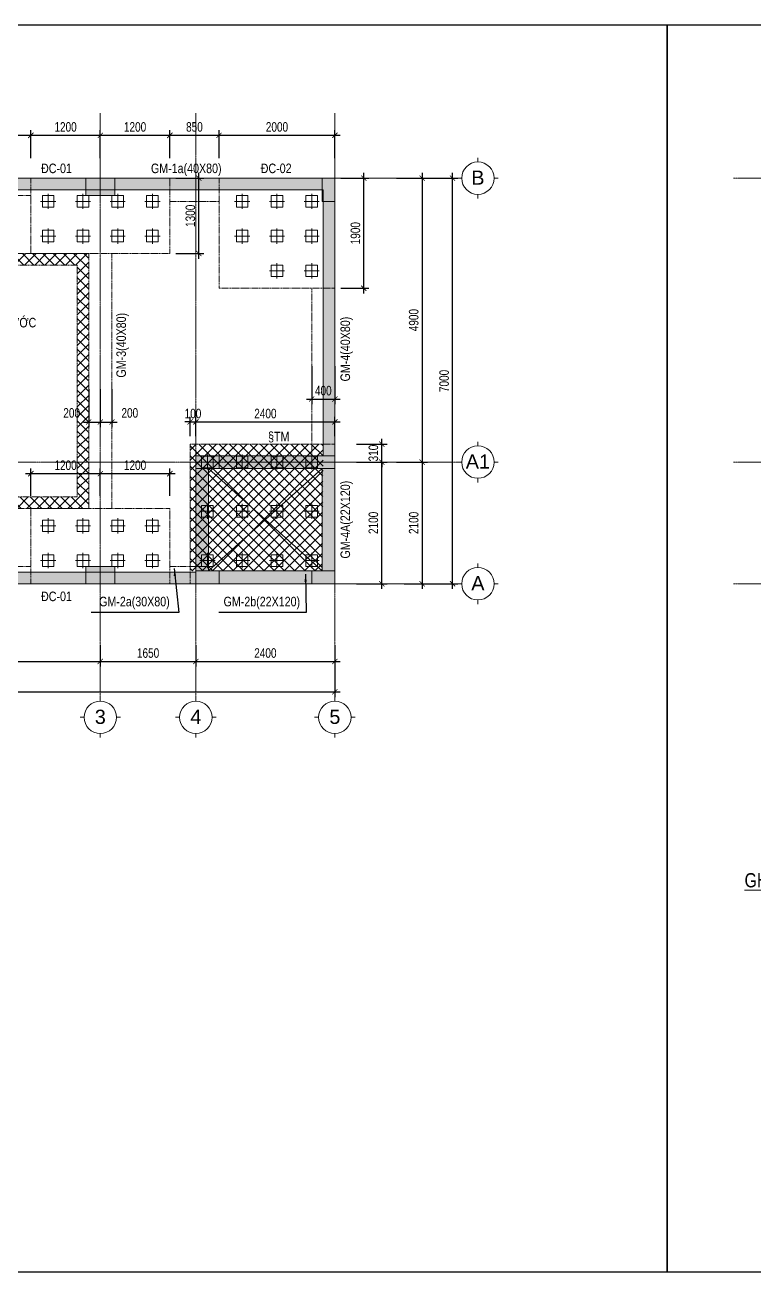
# Model space of a CAD drawing. Extents: x -165145 to 691808, y -202842 to 311040.
# Drawn here: x 253614 to 266204, y 62514 to 84039 of the extents above; entities that cross this region are included whole.
import ezdxf
from ezdxf.enums import TextEntityAlignment as Align

# ---------------------------------------------------------------- set-up
doc = ezdxf.new("R2010")
doc.units = 0
doc.header["$LTSCALE"] = 10
doc.header["$MEASUREMENT"] = 0
for name, pattern in [('CENTER', [2, 1.25, -0.25, 0.25, -0.25]), ('HIDDEN', [2.3807, 1.587, -0.7937]), ('ketcau-1', [2, 1, 1])]:
    doc.linetypes.add(name, pattern=pattern)
doc.layers.get('0').update_dxf_attribs({"linetype": 'CONTINUOUS'})
doc.layers.get('Defpoints').update_dxf_attribs({"color": 5, "linetype": 'CONTINUOUS'})
for name, color, linetype, lineweight in [('coc 20', 6, 'CONTINUOUS', 20), ('GE_KC_DIM', 1, 'CONTINUOUS', 20), ('GE_KC_GHICHU', 4, 'CONTINUOUS', 20), ('GE_KC_HATCH', 250, 'CONTINUOUS', 20), ('GE_KC_NETKHUAT', 9, 'HIDDEN', 20), ('GE_KC_NETMANH', 8, 'CONTINUOUS', 20), ('GE_KC_NETTHAY', 2, 'CONTINUOUS', 20), ('GE_KC_TEXT TRUC', 4, 'CONTINUOUS', 20), ('GE_KC_TRUC', 5, 'CENTER', 20), ('L-SITE', 91, 'CONTINUOUS', 9), ('TEXT', 4, 'CONTINUOUS', 20)]:
    doc.layers.add(name, color=color, linetype=linetype, lineweight=lineweight)
doc.layers.add('GE_KC_AXIS', color=5, linetype='CENTER')
doc.layers.add('GE_KC_CHI', color=1, linetype='CONTINUOUS')
doc.styles.add('Arial', font='arial.ttf', dxfattribs={"height": 400})
doc.styles.add('GE_KC-Arial', font='arial.ttf', dxfattribs={"width": 0.75})
doc.styles.add('VNCC-Arial', font='arial.ttf', dxfattribs={"width": 0.8})
doc.dimstyles.new('GE_KC_DIM25', dxfattribs={"dimscale": 25, "dimtxt": 2.5, "dimasz": 1.2, "dimexe": 1.2, "dimexo": 0, "dimgap": 0.8, "dimtad": 1, "dimdec": 0, "dimzin": 1, "dimdsep": 46, "dimtxsty": 'GE_KC-Arial', "dimblk": 'ARCHTICK', "dimcen": 1.2, "dimdle": 1.2, "dimclrd": 1, "dimclre": 1, "dimclrt": 4, "dimadec": 0, "dimazin": 0, "dimtfac": 1, "dimtdec": 0, "dimtix": 1, "dimtmove": 2, "dimatfit": 3, "dimfxl": 0.15, "dimtvp": 0.833333, "dimtolj": 1, "dimtzin": 0, "dimarcsym": 0})
doc.dimstyles.new('GE_KC_DIM75', dxfattribs={"dimscale": 75, "dimtxt": 2.2, "dimasz": 1.2, "dimexe": 1.2, "dimexo": 0, "dimgap": 0.8, "dimtad": 1, "dimdec": 0, "dimzin": 1, "dimdsep": 46, "dimtxsty": 'GE_KC-Arial', "dimblk": 'ARCHTICK', "dimcen": 1.2, "dimdle": 1.2, "dimclrd": 1, "dimclre": 1, "dimclrt": 4, "dimadec": 0, "dimazin": 0, "dimtfac": 1, "dimtdec": 0, "dimtix": 1, "dimtmove": 2, "dimatfit": 3, "dimfxl": 0.15, "dimtvp": 0.833333, "dimtolj": 1, "dimtzin": 0, "dimarcsym": 0})
pattern_1 = [(45, (-247915.58, -80094.62), (-88.38835, 88.38835), []), (135, (-247915.58, -80094.62), (-88.38835, -88.38835), [])]

# ---------------------------------------------------------------- blocks, each defined once
blk = doc.blocks.new('Grid - M_Grid Head - Circle-24584-TẦNG 2')
at = {"layer": 'L-SITE'}
for p, q in [((0, 4), (0, 5)), ((-4, 0), (-5, 0)), ((4, 0), (5, 0)), ((0, -4), (0, -5))]:
    blk.add_line(p, q, dxfattribs=at)
blk.add_circle((0, 0), 4, dxfattribs=at)
blk = doc.blocks.new('_ArchTick')
at = {"color": 0, "linetype": 'ByBlock', "const_width": 0.15}
blk.add_lwpolyline([(-0.5, -0.5), (0.5, 0.5)], dxfattribs=at)
blk = doc.blocks.new('*D1464')
at = {"layer": 'Defpoints', "color": 0, "transparency": 16777216}
for p in [(15914, 7000), (16882, 7000), (16048, 0)]:
    blk.add_point(p, dxfattribs=at)
at = {"layer": 'GE_KC_DIM', "color": 1, "lineweight": -2, "transparency": 16777216}
for p, q in [((15914, 7000), (16972, 7000)), ((16882, -90), (16882, 7090)), ((16048, 0), (16972, 0))]:
    blk.add_line(p, q, dxfattribs=at)
at = {"layer": 'GE_KC_DIM', "color": 1, "lineweight": -2, "transparency": 16777216, "xscale": 90, "yscale": 90, "zscale": 90}
for p, rotation in [((16882, 7000), 90), ((16882, 0), 270)]:
    blk.add_blockref('_ArchTick', p, dxfattribs=dict(at, rotation=rotation))
at = {"layer": 'GE_KC_DIM', "color": 4, "transparency": 16777216, "insert": (16737, 3500), "char_height": 165, "attachment_point": 5, "rotation": 90, "style": 'GE_KC-Arial'}
blk.add_mtext('\\A1;7000', dxfattribs=at)
blk = doc.blocks.new('*D1466')
at = {"layer": 'Defpoints', "color": 0, "transparency": 16777216}
for p in [(10800, -1062), (12450, -1062), (12450, -1341)]:
    blk.add_point(p, dxfattribs=at)
at = {"layer": 'GE_KC_DIM', "color": 1, "lineweight": -2, "transparency": 16777216}
for p, q in [((10800, -1062), (10800, -1431)), ((12450, -1062), (12450, -1431)), ((10710, -1341), (12540, -1341))]:
    blk.add_line(p, q, dxfattribs=at)
at = {"layer": 'GE_KC_DIM', "color": 1, "lineweight": -2, "transparency": 16777216, "xscale": 90, "yscale": 90, "zscale": 90, "rotation": 180}
blk.add_blockref('_ArchTick', (10800, -1341), dxfattribs=at)
at = {"layer": 'GE_KC_DIM', "color": 1, "lineweight": -2, "transparency": 16777216, "xscale": 90, "yscale": 90, "zscale": 90}
blk.add_blockref('_ArchTick', (12450, -1341), dxfattribs=at)
at = {"layer": 'GE_KC_DIM', "color": 4, "transparency": 16777216, "insert": (11625, -1197), "char_height": 165, "attachment_point": 5, "style": 'GE_KC-Arial'}
blk.add_mtext('\\A1;1650', dxfattribs=at)
blk = doc.blocks.new('*D1467')
at = {"layer": 'Defpoints', "color": 0, "transparency": 16777216}
for p in [(12450, -1062), (14850, -1062), (14850, -1341)]:
    blk.add_point(p, dxfattribs=at)
at = {"layer": 'GE_KC_DIM', "color": 1, "lineweight": -2, "transparency": 16777216}
for p, q in [((12450, -1062), (12450, -1431)), ((14850, -1062), (14850, -1431)), ((12360, -1341), (14940, -1341))]:
    blk.add_line(p, q, dxfattribs=at)
at = {"layer": 'GE_KC_DIM', "color": 1, "lineweight": -2, "transparency": 16777216, "xscale": 90, "yscale": 90, "zscale": 90, "rotation": 180}
blk.add_blockref('_ArchTick', (12450, -1341), dxfattribs=at)
at = {"layer": 'GE_KC_DIM', "color": 1, "lineweight": -2, "transparency": 16777216, "xscale": 90, "yscale": 90, "zscale": 90}
blk.add_blockref('_ArchTick', (14850, -1341), dxfattribs=at)
at = {"layer": 'GE_KC_DIM', "color": 4, "transparency": 16777216, "insert": (13650, -1197), "char_height": 165, "attachment_point": 5, "style": 'GE_KC-Arial'}
blk.add_mtext('\\A1;2400', dxfattribs=at)
blk = doc.blocks.new('*D1468')
at = {"layer": 'Defpoints', "color": 0, "transparency": 16777216}
for p in [(-2650, -991), (14850, -1062), (14850, -1866)]:
    blk.add_point(p, dxfattribs=at)
at = {"layer": 'GE_KC_DIM', "color": 1, "lineweight": -2, "transparency": 16777216}
for p, q in [((-2650, -991), (-2650, -1956)), ((14850, -1062), (14850, -1956)), ((-2740, -1866), (14940, -1866))]:
    blk.add_line(p, q, dxfattribs=at)
at = {"layer": 'GE_KC_DIM', "color": 1, "lineweight": -2, "transparency": 16777216, "xscale": 90, "yscale": 90, "zscale": 90, "rotation": 180}
blk.add_blockref('_ArchTick', (-2650, -1866), dxfattribs=at)
at = {"layer": 'GE_KC_DIM', "color": 1, "lineweight": -2, "transparency": 16777216, "xscale": 90, "yscale": 90, "zscale": 90}
blk.add_blockref('_ArchTick', (14850, -1866), dxfattribs=at)
at = {"layer": 'GE_KC_DIM', "color": 4, "transparency": 16777216, "insert": (4525, -1710), "char_height": 165, "attachment_point": 5, "style": 'GE_KC-Arial'}
blk.add_mtext('\\A1;17500', dxfattribs=at)
blk = doc.blocks.new('*D1469')
at = {"layer": 'Defpoints', "color": 0, "transparency": 16777216}
for p in [(15914, 7000), (15914, 2100), (16357, 2100)]:
    blk.add_point(p, dxfattribs=at)
at = {"layer": 'GE_KC_DIM', "color": 1, "lineweight": -2, "transparency": 16777216}
for p, q in [((15914, 7000), (16447, 7000)), ((16357, 7090), (16357, 2010)), ((15914, 2100), (16447, 2100))]:
    blk.add_line(p, q, dxfattribs=at)
at = {"layer": 'GE_KC_DIM', "color": 1, "lineweight": -2, "transparency": 16777216, "xscale": 90, "yscale": 90, "zscale": 90}
for p, rotation in [((16357, 7000), 90), ((16357, 2100), 270)]:
    blk.add_blockref('_ArchTick', p, dxfattribs=dict(at, rotation=rotation))
at = {"layer": 'GE_KC_DIM', "color": 4, "transparency": 16777216, "insert": (16212, 4550), "char_height": 165, "attachment_point": 5, "rotation": 90, "style": 'GE_KC-Arial'}
blk.add_mtext('\\A1;4900', dxfattribs=at)
blk = doc.blocks.new('*D1470')
at = {"layer": 'Defpoints', "color": 0, "transparency": 16777216}
for p in [(15914, 2100), (16048, 0), (16357, 0)]:
    blk.add_point(p, dxfattribs=at)
at = {"layer": 'GE_KC_DIM', "color": 1, "lineweight": -2, "transparency": 16777216}
for p, q in [((16357, 2190), (16357, -90)), ((15914, 2100), (16447, 2100)), ((16048, 0), (16447, 0))]:
    blk.add_line(p, q, dxfattribs=at)
at = {"layer": 'GE_KC_DIM', "color": 1, "lineweight": -2, "transparency": 16777216, "xscale": 90, "yscale": 90, "zscale": 90}
for p, rotation in [((16357, 2100), 90), ((16357, 0), 270)]:
    blk.add_blockref('_ArchTick', p, dxfattribs=dict(at, rotation=rotation))
at = {"layer": 'GE_KC_DIM', "color": 4, "transparency": 16777216, "insert": (16212, 1050), "char_height": 165, "attachment_point": 5, "rotation": 90, "style": 'GE_KC-Arial'}
blk.add_mtext('\\A1;2100', dxfattribs=at)
blk = doc.blocks.new('*D1473')
at = {"layer": 'Defpoints', "color": 0, "transparency": 16777216}
for p in [(7200, -991), (10800, -1062), (10800, -1341)]:
    blk.add_point(p, dxfattribs=at)
at = {"layer": 'GE_KC_DIM', "color": 1, "lineweight": -2, "transparency": 16777216}
for p, q in [((7200, -991), (7200, -1431)), ((10800, -1062), (10800, -1431)), ((7110, -1341), (10890, -1341))]:
    blk.add_line(p, q, dxfattribs=at)
at = {"layer": 'GE_KC_DIM', "color": 1, "lineweight": -2, "transparency": 16777216, "xscale": 90, "yscale": 90, "zscale": 90, "rotation": 180}
blk.add_blockref('_ArchTick', (7200, -1341), dxfattribs=at)
at = {"layer": 'GE_KC_DIM', "color": 1, "lineweight": -2, "transparency": 16777216, "xscale": 90, "yscale": 90, "zscale": 90}
blk.add_blockref('_ArchTick', (10800, -1341), dxfattribs=at)
at = {"layer": 'GE_KC_DIM', "color": 4, "transparency": 16777216, "insert": (9000, -1197), "char_height": 165, "attachment_point": 5, "style": 'GE_KC-Arial'}
blk.add_mtext('\\A1;3600', dxfattribs=at)
blk = doc.blocks.new('coc20')
at = {"layer": 'coc 20', "color": 5, "linetype": 'CENTER', "ltscale": 0.5}
for p, q in [((8443.75, -16701.52), (8443.75, -16698.9)), ((8442.44, -16700.21), (8445.06, -16700.21))]:
    blk.add_line(p, q, dxfattribs=at)
at = {"layer": 'coc 20', "color": 0, "linetype": 'HIDDEN'}
blk.add_lwpolyline([(8442.75, -16701.21), (8444.75, -16701.21), (8444.75, -16699.21), (8442.75, -16699.21)], close=True, dxfattribs=at)
blk = doc.blocks.new('MB MONG')
at = {"layer": 'coc 20', "color": 6, "xscale": 100, "yscale": 100, "zscale": 100}
for p in [(-849325, 1676621), (-848725, 1676621), (-848125, 1676621), (-847525, 1676621), (-845975, 1676621), (-845375, 1676621), (-844775, 1676621), (-849325, 1676021), (-848725, 1676021), (-848125, 1676021), (-847525, 1676021), (-845975, 1676021), (-845375, 1676021), (-844775, 1676021), (-845375, 1675421), (-844775, 1675421), (-846575, 1672121), (-845975, 1672121), (-845375, 1672121), (-844775, 1672121), (-846575, 1671271), (-845975, 1671271), (-845375, 1671271), (-844775, 1671271), (-846575, 1670421), (-845975, 1670421), (-845375, 1670421), (-844775, 1670421)]:
    blk.add_blockref('coc20', p, dxfattribs=at)
at = {"layer": 'coc 20', "color": 6, "xscale": -100, "yscale": 100, "zscale": 100, "rotation": 180}
for p in [(-849325, -1669021), (-848725, -1669021), (-848125, -1669021), (-847525, -1669021), (-849325, -1669621), (-848725, -1669621), (-848125, -1669621), (-847525, -1669621)]:
    blk.add_blockref('coc20', p, dxfattribs=at)
blk = doc.blocks.new('MBKC MONG')
at = {"layer": 'GE_KC_NETKHUAT'}
for p, q in [((-6450, 7000), (-5250, 7000)), ((-2850, 7000), (-2000, 7000)), ((-6450, 6700), (-5250, 6700)), ((-2850, 6600), (-2000, 6600)), ((-4250, 5700), (-4250, 1300)), ((-3850, 5700), (-3850, 1300)), ((-400, 5100), (-400, 2210)), ((0, 5100), (0, 2410)), ((-6450, 300), (-5250, 300)), ((-2850, 300), (-2180, 300)), ((-6450, 0), (-5250, 0)), ((-2850, 0), (-2500, 0))]:
    blk.add_line(p, q, dxfattribs=at)
for points in [[(-5250, 5700), (-2850, 5700), (-2850, 7000), (-5250, 7000)], [(-2000, 5100), (0, 5100), (0, 7000), (-2000, 7000)], [(-2500, 2410), (0, 2410), (0, 0), (-2500, 0)], [(-5250, 0), (-2850, 0), (-2850, 1300), (-5250, 1300)]]:
    blk.add_lwpolyline(points, close=True, dxfattribs=at)
at = {"layer": 'GE_KC_NETTHAY'}
blk.add_lwpolyline([(-17500, 7000), (0, 7000), (0, 0), (-17500, 0)], close=True, dxfattribs=at)
blk = doc.blocks.new('*D1155')
at = {"layer": 'Defpoints', "color": 0, "transparency": 16777216}
for p in [(256221, 81395), (256615, 81395), (256221, 80095)]:
    blk.add_point(p, dxfattribs=at)
at = {"layer": 'GE_KC_DIM', "color": 1, "lineweight": -2, "transparency": 16777216}
for p, q in [((256221, 81395), (256705, 81395)), ((256615, 80005), (256615, 81485)), ((256221, 80095), (256705, 80095))]:
    blk.add_line(p, q, dxfattribs=at)
at = {"layer": 'GE_KC_DIM', "color": 1, "lineweight": -2, "transparency": 16777216, "xscale": 90, "yscale": 90, "zscale": 90}
for p, rotation in [((256615, 81395), 90), ((256615, 80095), 270)]:
    blk.add_blockref('_ArchTick', p, dxfattribs=dict(at, rotation=rotation))
at = {"layer": 'GE_KC_DIM', "color": 4, "transparency": 16777216, "insert": (256471, 80745), "char_height": 165, "attachment_point": 5, "rotation": 90, "style": 'GE_KC-Arial'}
blk.add_mtext('\\A1;1300', dxfattribs=at)
blk = doc.blocks.new('*D1156')
at = {"layer": 'Defpoints', "color": 0, "transparency": 16777216}
for p in [(256116, 82134), (254916, 81739), (256116, 81739)]:
    blk.add_point(p, dxfattribs=at)
at = {"layer": 'GE_KC_DIM', "color": 1, "lineweight": -2, "transparency": 16777216}
for p, q in [((254826, 82134), (256206, 82134)), ((254916, 81739), (254916, 82224)), ((256116, 81739), (256116, 82224))]:
    blk.add_line(p, q, dxfattribs=at)
at = {"layer": 'GE_KC_DIM', "color": 1, "lineweight": -2, "transparency": 16777216, "xscale": 90, "yscale": 90, "zscale": 90, "rotation": 180}
blk.add_blockref('_ArchTick', (254916, 82134), dxfattribs=at)
at = {"layer": 'GE_KC_DIM', "color": 1, "lineweight": -2, "transparency": 16777216, "xscale": 90, "yscale": 90, "zscale": 90}
blk.add_blockref('_ArchTick', (256116, 82134), dxfattribs=at)
at = {"layer": 'GE_KC_DIM', "color": 4, "transparency": 16777216, "insert": (255516, 82278), "char_height": 165, "attachment_point": 5, "style": 'GE_KC-Arial'}
blk.add_mtext('\\A1;1200', dxfattribs=at)
blk = doc.blocks.new('*D1157')
at = {"layer": 'Defpoints', "color": 0, "transparency": 16777216}
for p in [(254916, 82134), (253716, 81739), (254916, 81739)]:
    blk.add_point(p, dxfattribs=at)
at = {"layer": 'GE_KC_DIM', "color": 1, "lineweight": -2, "transparency": 16777216}
for p, q in [((253626, 82134), (255006, 82134)), ((253716, 81739), (253716, 82224)), ((254916, 81739), (254916, 82224))]:
    blk.add_line(p, q, dxfattribs=at)
at = {"layer": 'GE_KC_DIM', "color": 1, "lineweight": -2, "transparency": 16777216, "xscale": 90, "yscale": 90, "zscale": 90, "rotation": 180}
blk.add_blockref('_ArchTick', (253716, 82134), dxfattribs=at)
at = {"layer": 'GE_KC_DIM', "color": 1, "lineweight": -2, "transparency": 16777216, "xscale": 90, "yscale": 90, "zscale": 90}
blk.add_blockref('_ArchTick', (254916, 82134), dxfattribs=at)
at = {"layer": 'GE_KC_DIM', "color": 4, "transparency": 16777216, "insert": (254316, 82278), "char_height": 165, "attachment_point": 5, "style": 'GE_KC-Arial'}
blk.add_mtext('\\A1;1200', dxfattribs=at)
blk = doc.blocks.new('*D1158')
at = {"layer": 'Defpoints', "color": 0, "transparency": 16777216}
for p in [(259071, 81395), (259465, 81395), (259071, 79495)]:
    blk.add_point(p, dxfattribs=at)
at = {"layer": 'GE_KC_DIM', "color": 1, "lineweight": -2, "transparency": 16777216}
for p, q in [((259071, 81395), (259555, 81395)), ((259465, 79405), (259465, 81485)), ((259071, 79495), (259555, 79495))]:
    blk.add_line(p, q, dxfattribs=at)
at = {"layer": 'GE_KC_DIM', "color": 1, "lineweight": -2, "transparency": 16777216, "xscale": 90, "yscale": 90, "zscale": 90}
for p, rotation in [((259465, 81395), 90), ((259465, 79495), 270)]:
    blk.add_blockref('_ArchTick', p, dxfattribs=dict(at, rotation=rotation))
at = {"layer": 'GE_KC_DIM', "color": 4, "transparency": 16777216, "insert": (259321, 80445), "char_height": 165, "attachment_point": 5, "rotation": 90, "style": 'GE_KC-Arial'}
blk.add_mtext('\\A1;1900', dxfattribs=at)
blk = doc.blocks.new('*D1159')
at = {"layer": 'Defpoints', "color": 0, "transparency": 16777216}
for p in [(258966, 82134), (256966, 81739), (258966, 81739)]:
    blk.add_point(p, dxfattribs=at)
at = {"layer": 'GE_KC_DIM', "color": 1, "lineweight": -2, "transparency": 16777216}
for p, q in [((256876, 82134), (259056, 82134)), ((256966, 81739), (256966, 82224)), ((258966, 81739), (258966, 82224))]:
    blk.add_line(p, q, dxfattribs=at)
at = {"layer": 'GE_KC_DIM', "color": 1, "lineweight": -2, "transparency": 16777216, "xscale": 90, "yscale": 90, "zscale": 90, "rotation": 180}
blk.add_blockref('_ArchTick', (256966, 82134), dxfattribs=at)
at = {"layer": 'GE_KC_DIM', "color": 1, "lineweight": -2, "transparency": 16777216, "xscale": 90, "yscale": 90, "zscale": 90}
blk.add_blockref('_ArchTick', (258966, 82134), dxfattribs=at)
at = {"layer": 'GE_KC_DIM', "color": 4, "transparency": 16777216, "insert": (257966, 82278), "char_height": 165, "attachment_point": 5, "style": 'GE_KC-Arial'}
blk.add_mtext('\\A1;2000', dxfattribs=at)
blk = doc.blocks.new('*D1169')
at = {"layer": 'Defpoints', "color": 0, "transparency": 16777216}
for p in [(256116, 76295), (254916, 75909), (256116, 75909)]:
    blk.add_point(p, dxfattribs=at)
at = {"layer": 'GE_KC_DIM', "color": 1, "lineweight": -2, "transparency": 16777216}
for p, q in [((254826, 76295), (256206, 76295)), ((254916, 75909), (254916, 76385)), ((256116, 75909), (256116, 76385))]:
    blk.add_line(p, q, dxfattribs=at)
at = {"layer": 'GE_KC_DIM', "color": 1, "lineweight": -2, "transparency": 16777216, "xscale": 90, "yscale": 90, "zscale": 90, "rotation": 180}
blk.add_blockref('_ArchTick', (254916, 76295), dxfattribs=at)
at = {"layer": 'GE_KC_DIM', "color": 1, "lineweight": -2, "transparency": 16777216, "xscale": 90, "yscale": 90, "zscale": 90}
blk.add_blockref('_ArchTick', (256116, 76295), dxfattribs=at)
at = {"layer": 'GE_KC_DIM', "color": 4, "transparency": 16777216, "insert": (255516, 76439), "char_height": 165, "attachment_point": 5, "style": 'GE_KC-Arial'}
blk.add_mtext('\\A1;1200', dxfattribs=at)
blk = doc.blocks.new('*D1170')
at = {"layer": 'Defpoints', "color": 0, "transparency": 16777216}
for p in [(254916, 76295), (253716, 75909), (254916, 75909)]:
    blk.add_point(p, dxfattribs=at)
at = {"layer": 'GE_KC_DIM', "color": 1, "lineweight": -2, "transparency": 16777216}
for p, q in [((253626, 76295), (255006, 76295)), ((253716, 75909), (253716, 76385)), ((254916, 75909), (254916, 76385))]:
    blk.add_line(p, q, dxfattribs=at)
at = {"layer": 'GE_KC_DIM', "color": 1, "lineweight": -2, "transparency": 16777216, "xscale": 90, "yscale": 90, "zscale": 90, "rotation": 180}
blk.add_blockref('_ArchTick', (253716, 76295), dxfattribs=at)
at = {"layer": 'GE_KC_DIM', "color": 1, "lineweight": -2, "transparency": 16777216, "xscale": 90, "yscale": 90, "zscale": 90}
blk.add_blockref('_ArchTick', (254916, 76295), dxfattribs=at)
at = {"layer": 'GE_KC_DIM', "color": 4, "transparency": 16777216, "insert": (254316, 76439), "char_height": 165, "attachment_point": 5, "style": 'GE_KC-Arial'}
blk.add_mtext('\\A1;1200', dxfattribs=at)
blk = doc.blocks.new('*D1178')
at = {"layer": 'Defpoints', "color": 0, "transparency": 16777216}
for p in [(254716, 77751), (254916, 77751), (254916, 77186)]:
    blk.add_point(p, dxfattribs=at)
at = {"layer": 'GE_KC_DIM', "color": 1, "lineweight": -2, "transparency": 16777216}
for p, q in [((254716, 77751), (254716, 77096)), ((254916, 77751), (254916, 77096)), ((254626, 77186), (255006, 77186))]:
    blk.add_line(p, q, dxfattribs=at)
at = {"layer": 'GE_KC_DIM', "color": 1, "lineweight": -2, "transparency": 16777216, "xscale": 90, "yscale": 90, "zscale": 90, "rotation": 180}
blk.add_blockref('_ArchTick', (254716, 77186), dxfattribs=at)
at = {"layer": 'GE_KC_DIM', "color": 1, "lineweight": -2, "transparency": 16777216, "xscale": 90, "yscale": 90, "zscale": 90}
blk.add_blockref('_ArchTick', (254916, 77186), dxfattribs=at)
at = {"layer": 'GE_KC_DIM', "color": 4, "transparency": 16777216, "insert": (254421, 77342), "char_height": 165, "attachment_point": 5, "style": 'GE_KC-Arial'}
blk.add_mtext('\\A1;200', dxfattribs=at)
blk = doc.blocks.new('*D1179')
at = {"layer": 'Defpoints', "color": 0, "transparency": 16777216}
for p in [(254916, 77751), (255116, 77751), (255116, 77186)]:
    blk.add_point(p, dxfattribs=at)
at = {"layer": 'GE_KC_DIM', "color": 1, "lineweight": -2, "transparency": 16777216}
for p, q in [((254916, 77751), (254916, 77096)), ((255116, 77751), (255116, 77096)), ((254826, 77186), (255206, 77186))]:
    blk.add_line(p, q, dxfattribs=at)
at = {"layer": 'GE_KC_DIM', "color": 1, "lineweight": -2, "transparency": 16777216, "xscale": 90, "yscale": 90, "zscale": 90, "rotation": 180}
blk.add_blockref('_ArchTick', (254916, 77186), dxfattribs=at)
at = {"layer": 'GE_KC_DIM', "color": 1, "lineweight": -2, "transparency": 16777216, "xscale": 90, "yscale": 90, "zscale": 90}
blk.add_blockref('_ArchTick', (255116, 77186), dxfattribs=at)
at = {"layer": 'GE_KC_DIM', "color": 4, "transparency": 16777216, "insert": (255425, 77342), "char_height": 165, "attachment_point": 5, "style": 'GE_KC-Arial'}
blk.add_mtext('\\A1;200', dxfattribs=at)
blk = doc.blocks.new('*D1180')
at = {"layer": 'Defpoints', "color": 0, "transparency": 16777216}
for p in [(258566, 78147), (258966, 78147), (258966, 77583)]:
    blk.add_point(p, dxfattribs=at)
at = {"layer": 'GE_KC_DIM', "color": 1, "lineweight": -2, "transparency": 16777216}
for p, q in [((258566, 78147), (258566, 77493)), ((258966, 78147), (258966, 77493)), ((258476, 77583), (259056, 77583))]:
    blk.add_line(p, q, dxfattribs=at)
at = {"layer": 'GE_KC_DIM', "color": 1, "lineweight": -2, "transparency": 16777216, "xscale": 90, "yscale": 90, "zscale": 90, "rotation": 180}
blk.add_blockref('_ArchTick', (258566, 77583), dxfattribs=at)
at = {"layer": 'GE_KC_DIM', "color": 1, "lineweight": -2, "transparency": 16777216, "xscale": 90, "yscale": 90, "zscale": 90}
blk.add_blockref('_ArchTick', (258966, 77583), dxfattribs=at)
at = {"layer": 'GE_KC_DIM', "color": 4, "transparency": 16777216, "insert": (258766, 77727), "char_height": 165, "attachment_point": 5, "style": 'GE_KC-Arial'}
blk.add_mtext('\\A1;400', dxfattribs=at)
blk = doc.blocks.new('MBDVC-H')
at = {"layer": 'GE_KC_HATCH', "linetype": 'ketcau-1'}
h = blk.add_hatch(dxfattribs=at)
h.set_pattern_fill('BETONG', color=256, scale=40, style=0, pattern_type=2)
h.set_pattern_definition([(0, (-195974.8, -46087.29), (0, 207.8461), [5, -115]), (0, (-195974.8, -46078.63), (0, 207.8461), [5, -115]), (120, (-195974.8, -46087.29), (-180, -103.92305), [5, -115]), (120, (-195967.3, -46082.96), (-180, -103.92305), [5, -115]), (0, (-195914.8, -45983.36), (0, 207.8461), [5, -115]), (0, (-195914.8, -45974.7), (0, 207.8461), [5, -115]), (120, (-195914.8, -45983.36), (-180, -103.92305), [5, -115]), (120, (-195907.3, -45979.03), (-180, -103.92305), [5, -115]), (60, (-195969.8, -46087.29), (-180, 103.92305), [5, -115]), (60, (-195977.3, -46082.96), (-180, 103.92305), [5, -115]), (60, (-195909.8, -46191.2), (-180, 103.92305), [5, -115]), (60, (-195917.3, -46186.88), (-180, 103.92305), [5, -115]), (45, (-195974.79, -46087.287), (-42.426407, 42.426407), []), (50, (-195974.8, -46087.29), (286.90407, -25.10085), [30, -330]), (355, (-195974.8, -46087.3), (-55.50053, 300.87685), [24, -264]), (100.4514, (-195950.88, -46089.38), (231.40375, 275.7758), [25.49608, -280.45684]), (46.1842, (-195974.8, -46007.3), (426.8964, -66.2076), [45, -495]), (96.6356, (-195939.2, -46012.8), (373.8651, 389.64715), [38.2441, -420.6852]), (351.1842, (-195974.8, -46007.3), (373.8648, 389.6474), [36, -396]), (21, (-195934.8, -46027.29), (238.76282, -161.04756), [30, -330]), (326, (-195934.8, -46027.3), (97.32613, 290.06), [24, -264]), (71.4514, (-195914.9, -46040.7), (336.08905, 129.0122), [25.49608, -280.45684]), (37.5, (-195974.79, -46087.29), (4.86394, 133.15754), [0, -260.8, 0, -268, 0, -265]), (7.5, (-195974.79, -46087.29), (105.227815, 157.764685), [0, -152.8, 0, -254.8, 0, -101]), (327.5, (-196063.99, -46087.29), (213.528974, -9.02195), [0, -100, 0, -312, 0, -414]), (317.5, (-196104, -46087.29), (233.27447, 40.042), [0, -130, 0, -207.2, 0, -294])])
h.paths.add_polyline_path([(14850, 7000), (-2650, 7000), (-2650, 0), (-2430, 0), (14850, 0), (14850, 2210)])
h.paths.add_polyline_path([(14650, 2210), (12450, 2210), (12450, 200), (-2450, 200), (-2450, 6800), (14650, 6800)], flags=16)
h.paths.add_polyline_path([(14630, 1990), (14630, 220), (12670, 220), (12670, 1990)], flags=16)
at = {"layer": 'GE_KC_NETTHAY'}
for p, q in [((-2650, 7000), (14850, 7000)), ((14850, 7000), (14850, 2210)), ((14650, 6800), (-2450, 6800)), ((14650, 2210), (14650, 6800)), ((12450, 200), (12450, 2210)), ((14650, 2210), (12450, 2210)), ((14850, 2210), (14850, 0)), ((12670, 1990), (12670, 220)), ((12670, 1990), (14630, 1990)), ((14630, 220), (14630, 1990)), ((12670, 220), (14630, 220)), ((14850, 0), (-2650, 0)), ((-2450, 200), (12450, 200))]:
    blk.add_line(p, q, dxfattribs=at)
blk = doc.blocks.new('*D1181')
at = {"layer": 'Defpoints', "color": 0, "transparency": 16777216}
for p in [(256566, 77187), (256466, 76944), (256566, 76944)]:
    blk.add_point(p, dxfattribs=at)
at = {"layer": 'GE_KC_DIM', "color": 1, "lineweight": -2, "transparency": 16777216}
for p, q in [((256466, 76944), (256466, 77277)), ((256566, 76944), (256566, 77277)), ((256466, 77187), (256376, 77187)), ((256466, 77187), (256566, 77187)), ((256566, 77187), (256656, 77187))]:
    blk.add_line(p, q, dxfattribs=at)
at = {"layer": 'GE_KC_DIM', "color": 1, "lineweight": -2, "transparency": 16777216, "xscale": 90, "yscale": 90, "zscale": 90}
blk.add_blockref('_ArchTick', (256466, 77187), dxfattribs=at)
at = {"layer": 'GE_KC_DIM', "color": 1, "lineweight": -2, "transparency": 16777216, "xscale": 90, "yscale": 90, "zscale": 90, "rotation": 180}
blk.add_blockref('_ArchTick', (256566, 77187), dxfattribs=at)
at = {"layer": 'GE_KC_DIM', "color": 4, "transparency": 16777216, "insert": (256516, 77331), "char_height": 165, "attachment_point": 5, "style": 'GE_KC-Arial'}
blk.add_mtext('\\A1;100', dxfattribs=at)
blk = doc.blocks.new('*D1182')
at = {"layer": 'Defpoints', "color": 0, "transparency": 16777216}
for p in [(258966, 77187), (256566, 76944), (258966, 76944)]:
    blk.add_point(p, dxfattribs=at)
at = {"layer": 'GE_KC_DIM', "color": 1, "lineweight": -2, "transparency": 16777216}
for p, q in [((256566, 76944), (256566, 77277)), ((258966, 76944), (258966, 77277)), ((256476, 77187), (259056, 77187))]:
    blk.add_line(p, q, dxfattribs=at)
at = {"layer": 'GE_KC_DIM', "color": 1, "lineweight": -2, "transparency": 16777216, "xscale": 90, "yscale": 90, "zscale": 90, "rotation": 180}
blk.add_blockref('_ArchTick', (256566, 77187), dxfattribs=at)
at = {"layer": 'GE_KC_DIM', "color": 1, "lineweight": -2, "transparency": 16777216, "xscale": 90, "yscale": 90, "zscale": 90}
blk.add_blockref('_ArchTick', (258966, 77187), dxfattribs=at)
at = {"layer": 'GE_KC_DIM', "color": 4, "transparency": 16777216, "insert": (257766, 77331), "char_height": 165, "attachment_point": 5, "style": 'GE_KC-Arial'}
blk.add_mtext('\\A1;2400', dxfattribs=at)
blk = doc.blocks.new('*D1183')
at = {"layer": 'Defpoints', "color": 0, "transparency": 16777216}
for p in [(259340, 76495), (259776, 76495), (259340, 74395)]:
    blk.add_point(p, dxfattribs=at)
at = {"layer": 'GE_KC_DIM', "color": 1, "lineweight": -2, "transparency": 16777216}
for p, q in [((259340, 76495), (259866, 76495)), ((259776, 74305), (259776, 76585)), ((259340, 74395), (259866, 74395))]:
    blk.add_line(p, q, dxfattribs=at)
at = {"layer": 'GE_KC_DIM', "color": 1, "lineweight": -2, "transparency": 16777216, "xscale": 90, "yscale": 90, "zscale": 90}
for p, rotation in [((259776, 76495), 90), ((259776, 74395), 270)]:
    blk.add_blockref('_ArchTick', p, dxfattribs=dict(at, rotation=rotation))
at = {"layer": 'GE_KC_DIM', "color": 4, "transparency": 16777216, "insert": (259631, 75445), "char_height": 165, "attachment_point": 5, "rotation": 90, "style": 'GE_KC-Arial'}
blk.add_mtext('\\A1;2100', dxfattribs=at)
blk = doc.blocks.new('*D1184')
at = {"layer": 'Defpoints', "color": 0, "transparency": 16777216}
for p in [(259340, 76805), (259776, 76805), (259340, 76495)]:
    blk.add_point(p, dxfattribs=at)
at = {"layer": 'GE_KC_DIM', "color": 1, "lineweight": -2, "transparency": 16777216}
for p, q in [((259776, 76805), (259776, 76895)), ((259340, 76805), (259866, 76805)), ((259776, 76495), (259776, 76805)), ((259340, 76495), (259866, 76495)), ((259776, 76495), (259776, 76405))]:
    blk.add_line(p, q, dxfattribs=at)
at = {"layer": 'GE_KC_DIM', "color": 1, "lineweight": -2, "transparency": 16777216, "xscale": 90, "yscale": 90, "zscale": 90}
for p, rotation in [((259776, 76805), 270), ((259776, 76495), 90)]:
    blk.add_blockref('_ArchTick', p, dxfattribs=dict(at, rotation=rotation))
at = {"layer": 'GE_KC_DIM', "color": 4, "transparency": 16777216, "insert": (259631, 76650), "char_height": 165, "attachment_point": 5, "rotation": 90, "style": 'GE_KC-Arial'}
blk.add_mtext('\\A1;310', dxfattribs=at)
blk = doc.blocks.new('MBDVC-T1')
at = {"layer": 'GE_KC_HATCH', "linetype": 'ketcau-1'}
for points in [[(11050, 7000), (10550, 7000), (10550, 6700), (11050, 6700)], [(14850, 7000), (14630, 7000), (14630, 6600), (14850, 6600)], [(12850, 2210), (12450, 2210), (12450, 1990), (12850, 1990)], [(14850, 2210), (14450, 2210), (14450, 1990), (14850, 1990)], [(11050, 300), (10550, 300), (10550, 0), (11050, 0)], [(12850, 220), (12450, 220), (12450, 0), (12850, 0)], [(14850, 220), (14450, 220), (14450, 0), (14850, 0)]]:
    blk.add_hatch(color=1, dxfattribs=at).paths.add_polyline_path(points)
at = {"layer": 'GE_KC_NETTHAY', "linetype": 'Continuous'}
for points in [[(11050, 7000), (10550, 7000), (10550, 6700), (11050, 6700)], [(14850, 7000), (14630, 7000), (14630, 6600), (14850, 6600)], [(12850, 2210), (12450, 2210), (12450, 1990), (12850, 1990)], [(14850, 2210), (14450, 2210), (14450, 1990), (14850, 1990)], [(11050, 300), (10550, 300), (10550, 0), (11050, 0)], [(12850, 220), (12450, 220), (12450, 0), (12850, 0)], [(14850, 220), (14450, 220), (14450, 0), (14850, 0)]]:
    blk.add_lwpolyline(points, close=True, dxfattribs=at)
blk = doc.blocks.new('*D1769')
at = {"layer": 'Defpoints', "color": 0, "transparency": 16777216}
for p in [(253716, 82134), (252516, 81739), (253716, 81739)]:
    blk.add_point(p, dxfattribs=at)
at = {"layer": 'GE_KC_DIM', "color": 1, "lineweight": -2, "transparency": 16777216}
for p, q in [((252426, 82134), (253806, 82134)), ((252516, 81739), (252516, 82224)), ((253716, 81739), (253716, 82224))]:
    blk.add_line(p, q, dxfattribs=at)
at = {"layer": 'GE_KC_DIM', "color": 1, "lineweight": -2, "transparency": 16777216, "xscale": 90, "yscale": 90, "zscale": 90, "rotation": 180}
blk.add_blockref('_ArchTick', (252516, 82134), dxfattribs=at)
at = {"layer": 'GE_KC_DIM', "color": 1, "lineweight": -2, "transparency": 16777216, "xscale": 90, "yscale": 90, "zscale": 90}
blk.add_blockref('_ArchTick', (253716, 82134), dxfattribs=at)
at = {"layer": 'GE_KC_DIM', "color": 4, "transparency": 16777216, "insert": (253116, 82278), "char_height": 165, "attachment_point": 5, "style": 'GE_KC-Arial'}
blk.add_mtext('\\A1;1200', dxfattribs=at)
blk = doc.blocks.new('*D1770')
at = {"layer": 'Defpoints', "color": 0, "transparency": 16777216}
for p in [(256966, 82134), (256116, 81739), (256966, 81739)]:
    blk.add_point(p, dxfattribs=at)
at = {"layer": 'GE_KC_DIM', "color": 1, "lineweight": -2, "transparency": 16777216}
for p, q in [((256026, 82134), (257056, 82134)), ((256116, 81739), (256116, 82224)), ((256966, 81739), (256966, 82224))]:
    blk.add_line(p, q, dxfattribs=at)
at = {"layer": 'GE_KC_DIM', "color": 1, "lineweight": -2, "transparency": 16777216, "xscale": 90, "yscale": 90, "zscale": 90, "rotation": 180}
blk.add_blockref('_ArchTick', (256116, 82134), dxfattribs=at)
at = {"layer": 'GE_KC_DIM', "color": 1, "lineweight": -2, "transparency": 16777216, "xscale": 90, "yscale": 90, "zscale": 90}
blk.add_blockref('_ArchTick', (256966, 82134), dxfattribs=at)
at = {"layer": 'GE_KC_DIM', "color": 4, "transparency": 16777216, "insert": (256541, 82278), "char_height": 165, "attachment_point": 5, "style": 'GE_KC-Arial'}
blk.add_mtext('\\A1;850', dxfattribs=at)
blk = doc.blocks.new('A$Cfece0849')
at = {"layer": 'GE_KC_HATCH'}
h = blk.add_hatch(dxfattribs=at)
h.set_pattern_fill('ANSI37', color=256, scale=1000)
h.set_pattern_definition(pattern_1)
h.paths.add_polyline_path([(0, -4400), (3200, -4400), (3200, 0), (0, 0)])
h.paths.add_polyline_path([(200, -200), (3000, -200), (3000, -4200), (200, -4200)], flags=16)
h = blk.add_hatch(dxfattribs=at)
h.set_pattern_fill('ANSI37', color=256, scale=1000)
h.set_pattern_definition(pattern_1)
h.paths.add_polyline_path([(3600, -4400), (6800, -4400), (6800, 0), (3600, 0)])
h.paths.add_polyline_path([(3800, -200), (6600, -200), (6600, -4200), (3800, -4200)], flags=16)
at = {"layer": 'GE_KC_NETKHUAT'}
for points in [[(0, 0), (3200, 0), (3200, -4400), (0, -4400)], [(3600, 0), (6800, 0), (6800, -4400), (3600, -4400)], [(200, -200), (3000, -200), (3000, -4200), (200, -4200)], [(3800, -200), (6600, -200), (6600, -4200), (3800, -4200)]]:
    blk.add_lwpolyline(points, close=True, dxfattribs=at)
blk = doc.blocks.new('TRUC')
at = {"layer": 'GE_KC_TRUC', "ltscale": 2}
for p, q in [((10800, -1955.6), (10800, 8124.4)), ((12450, -1955.6), (12450, 8124.4)), ((14850, -1955.6), (14850, 8124.4)), ((-4139.6, 7000), (16969.7, 7000)), ((-4139.6, 2100), (16969.7, 2100)), ((-4139.6, 0), (16969.7, 0))]:
    blk.add_line(p, q, dxfattribs=at)
at = {"layer": 'GE_KC_TEXT TRUC', "lineweight": 9, "xscale": 70, "yscale": 70, "zscale": 70, "rotation": 270}
for p in [(17319.7, 7000), (17319.7, 2100), (17319.7, 0), (10800, -2305.6), (12450, -2305.6), (14850, -2305.6)]:
    blk.add_blockref('Grid - M_Grid Head - Circle-24584-TẦNG 2', p, dxfattribs=at)
at = {"layer": 'GE_KC_TEXT TRUC', "style": 'Arial'}
for s, p in [('B', (17319.7, 6886.4)), ('A1', (17319.7, 1986.4)), ('A', (17319.7, -113.6)), ('3', (10800, -2419.2)), ('4', (12450, -2419.2)), ('5', (14850, -2419.2))]:
    blk.add_text(s, height=245, dxfattribs=at).set_placement(p, align=Align.CENTER)
at = {"layer": 'GE_KC_DIM'}
for base, p1, p2, picture, middle in [((16881.7, 7000), (16048.4, 0), (15914.3, 7000), '*D1464', (16737.4, 3500)), ((16356.7, 2100), (15914.3, 7000), (15914.3, 2100), '*D1469', (16212.4, 4550)), ((16356.7, 0), (15914.3, 2100), (16048.4, 0), '*D1470', (16212.4, 1050))]:
    dim = blk.add_linear_dim(base=base, p1=p1, p2=p2, angle=90, dimstyle='GE_KC_DIM75', dxfattribs=at)
    dim.commit()
    dim.dimension.update_dxf_attribs({"geometry": picture, "text_midpoint": middle})
dim = blk.add_linear_dim(base=(14850, -1866.2), p1=(-2650, -990.7), p2=(14850, -1061.9), dimstyle='GE_KC_DIM75', dxfattribs=at)
dim.commit()
dim.dimension.update_dxf_attribs({"geometry": '*D1468', "text_midpoint": (4525, -1710.5), "dimtype": 128})
for base, p1, p2, picture, middle in [((10800, -1341.2), (7200, -990.7), (10800, -1061.9), '*D1473', (9000, -1196.9)), ((12450, -1341.2), (10800, -1061.9), (12450, -1061.9), '*D1466', (11625, -1197)), ((14850, -1341.2), (12450, -1061.9), (14850, -1061.9), '*D1467', (13650, -1197))]:
    dim = blk.add_linear_dim(base=base, p1=p1, p2=p2, dimstyle='GE_KC_DIM75', dxfattribs=at)
    dim.commit()
    dim.dimension.update_dxf_attribs({"geometry": picture, "text_midpoint": middle})

msp = doc.modelspace()

# ---------------------------------------------------------------- hatches: boundary and pattern name
at = {"layer": 'GE_KC_HATCH'}
h = msp.add_hatch(dxfattribs=at)
h.set_pattern_fill('ANSI37', color=256, scale=1000)
h.set_pattern_definition([(45, (0, -21901.91), (-88.38835, 88.38835), []), (135, (0, -21901.91), (-88.38835, -88.38835), [])])
h.paths.add_polyline_path([(258765.58154, 76804.6464), (258565.58154, 76804.6464), (256465.58154, 76804.6464), (256465.58154, 76384.6464), (256465.58154, 74614.62437), (256965.58154, 74614.62437), (258565.58154, 74614.62437), (258745.58154, 74614.62437)])

# ---------------------------------------------------------------- linework, layer by layer
at = {"layer": 'Defpoints'}
for points in [[(238829.62104, 84039.32784), (264704.62104, 84039.32784), (264704.62104, 62514.32784), (238829.62104, 62514.32784)], [(238829.62104, 84039.32784), (264704.62104, 84039.32784), (264704.62104, 62514.32784), (238829.62104, 62514.32784)], [(264704.62104, 84039.32784), (290579.62104, 84039.32784), (290579.62104, 62514.32784), (264704.62104, 62514.32784)]]:
    msp.add_lwpolyline(points, close=True, dxfattribs=at)
at = {"layer": 'GE_KC_NETMANH'}
for p, q in [((174130.40086, 84039.32784), (385223.40086, 84039.32784)), ((256785.58154, 76384.6464), (258745.58154, 74614.62437)), ((258745.58154, 76384.6464), (256785.58154, 74614.62437))]:
    msp.add_line(p, q, dxfattribs=at)

# ---------------------------------------------------------------- block references
at = {"layer": 'GE_KC_AXIS', "linetype": 'Continuous'}
for p in [(244115.58154, 74394.62437), (269990.58154, 74394.62437)]:
    msp.add_blockref('TRUC', p, dxfattribs=at)
at = {"layer": 'GE_KC_GHICHU'}
msp.add_blockref('MB MONG', (258965.58154, 74394.62437), dxfattribs=at)
at = {"layer": 'GE_KC_NETKHUAT'}
for name in ['MBDVC-H', 'MBDVC-T1']:
    msp.add_blockref(name, (244115.58154, 74394.62437), dxfattribs=at)
at = {"layer": 'GE_KC_NETTHAY'}
for name, p in [('MBKC MONG', (258965.58154, 74394.62437)), ('A$Cfece0849', (247915.58154, 80094.62384))]:
    msp.add_blockref(name, p, dxfattribs=at)

# ---------------------------------------------------------------- texts
at = {"layer": 'GE_KC_NETTHAY', "color": 4, "style": 'VNCC-Arial', "width": 0.8}
msp.add_text('%%UGHI CHÚ :', height=245, dxfattribs=at).set_placement((266039.58805, 69081.01759), align=Align.BOTTOM_LEFT)
at = {"layer": 'TEXT', "style": 'VNCC-Arial', "width": 0.8}
for s, p in [('ĐC-01', (254158.84872, 81481.38304)), ('GM-1a(40X80)', (256399.61322, 81481.38304)), ('ĐC-02', (257951.85758, 81481.38304)), ('§TM', (257996.83829, 76851.87401)), ('ĐC-01', (254158.84872, 74094.08606)), ('GM-2a(30X80)', (255504.77173, 74004.3911)), ('GM-2b(22X120)', (257704.67183, 74004.3911))]:
    msp.add_text(s, height=165, dxfattribs=at).set_placement(p, align=Align.CENTER)
at = {"layer": 'TEXT', "color": 2, "style": 'VNCC-Arial', "width": 0.8}
msp.add_text('BỂ NƯỚC', height=165, dxfattribs=at).set_placement((253370.44312, 78818.68138), align=Align.CENTER)
at = {"layer": 'TEXT', "style": 'VNCC-Arial', "width": 0.8}
for s, p in [('GM-3(40X80)', (255358.75114, 78510.96934)), ('GM-4(40X80)', (259228.01111, 78444.32601)), ('GM-4A(22X120)', (259228.01111, 75500.60695))]:
    msp.add_text(s, height=165, rotation=90, dxfattribs=at).set_placement(p, align=Align.CENTER)

# ---------------------------------------------------------------- dimensions: what is measured, and where the dimension line sits
at = {"layer": 'GE_KC_DIM'}
for base, p1, p2, picture, middle in [((253715.58154, 82133.54549), (252515.58154, 81739.01852), (253715.58154, 81739.01852), '*D1769', (253115.58154, 82277.79003)), ((254915.58154, 82133.54549), (253715.58154, 81739.01852), (254915.58154, 81739.01852), '*D1157', (254315.58154, 82277.79003)), ((256115.58154, 82133.54549), (254915.58154, 81739.01852), (256115.58154, 81739.01852), '*D1156', (255515.58154, 82277.79003)), ((256965.58154, 82133.54549), (256115.58154, 81739.01852), (256965.58154, 81739.01852), '*D1770', (256540.58154, 82277.79003)), ((258965.58154, 82133.54549), (256965.58154, 81739.01852), (258965.58154, 81739.01852), '*D1159', (257965.58154, 82277.79003)), ((258965.58154, 77582.73007), (258565.58154, 78147.44431), (258965.58154, 78147.44431), '*D1180', (258765.58154, 77726.97462)), ((256565.58154, 77186.66532), (256465.58154, 76944.06437), (256565.58154, 76944.06437), '*D1181', (256515.58154, 77330.90986)), ((258965.58154, 77186.66532), (256565.58154, 76944.06437), (258965.58154, 76944.06437), '*D1182', (257765.58154, 77330.90986)), ((254915.58154, 76294.51716), (253715.58154, 75908.60829), (254915.58154, 75908.60829), '*D1170', (254315.58154, 76438.76171)), ((256115.58154, 76294.51716), (254915.58154, 75908.60829), (256115.58154, 75908.60829), '*D1169', (255515.58154, 76438.76171))]:
    dim = msp.add_linear_dim(base=base, p1=p1, p2=p2, dimstyle='GE_KC_DIM75', dxfattribs=at)
    dim.commit()
    dim.dimension.update_dxf_attribs({"geometry": picture, "text_midpoint": middle})
for base, p1, p2, picture, middle in [((256615.49113, 81394.64771), (256221.33429, 80094.67454), (256221.33429, 81394.64771), '*D1155', (256471.19031, 80744.66113)), ((259465.49113, 81394.62236), (259071.33429, 79494.64771), (259071.33429, 81394.62236), '*D1158', (259321.24659, 80444.63504)), ((259775.56762, 76804.6464), (259339.51215, 76494.6464), (259339.51215, 76804.6464), '*D1184', (259631.2668, 76649.6464)), ((259775.56762, 76494.6464), (259339.51215, 74394.62437), (259339.51215, 76494.6464), '*D1183', (259631.32308, 75444.63538))]:
    dim = msp.add_linear_dim(base=base, p1=p1, p2=p2, angle=90, dimstyle='GE_KC_DIM75', dxfattribs=at)
    dim.commit()
    dim.dimension.update_dxf_attribs({"geometry": picture, "text_midpoint": middle})
for base, p1, p2, picture, middle in [((254915.58154, 77185.87095), (254715.58154, 77750.58519), (254915.58154, 77750.58519), '*D1178', (254420.78523, 77341.60339)), ((255115.58154, 77185.87095), (254915.58154, 77750.58519), (255115.58154, 77750.58519), '*D1179', (255424.98315, 77341.60339))]:
    dim = msp.add_linear_dim(base=base, p1=p1, p2=p2, dimstyle='GE_KC_DIM75', dxfattribs=at)
    dim.commit()
    dim.dimension.update_dxf_attribs({"geometry": picture, "text_midpoint": middle, "dimtype": 160})

# ---------------------------------------------------------------- leaders
at = {"layer": 'GE_KC_CHI'}
for points in [[(256191.48318, 74655.57459), (256268.84301, 73898.69654), (254760.37661, 73898.69654)], [(258458.94373, 74557.2343), (258468.74311, 73898.69654), (256960.27671, 73898.69654)]]:
    msp.add_leader(points, dimstyle='GE_KC_DIM25', override={"dimasz": 5, "dimgap": 0.8, "dimtad": 0}, dxfattribs=at)

doc.saveas('drawing.dxf')
